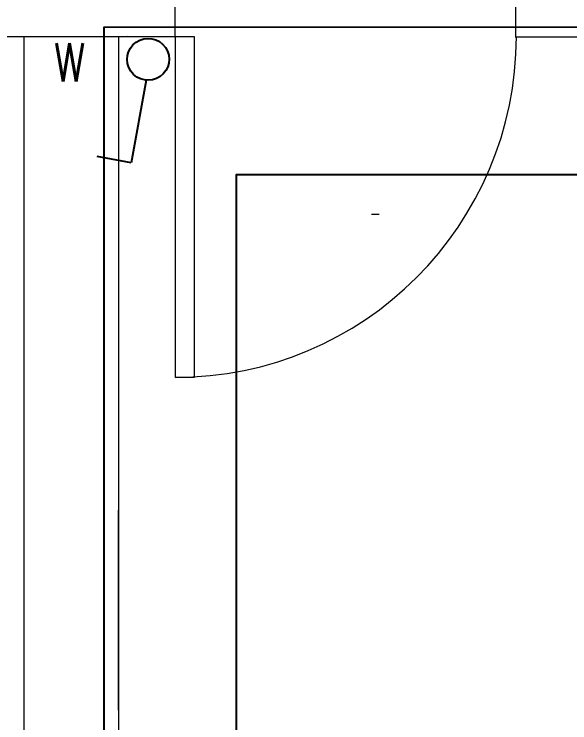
# Model space of a CAD drawing. Header units: inches. Extents: x 0 to 46333, y 12439 to 30520.
# Drawn here: x 15500 to 16967, y 17530 to 19401 of the extents above; entities that cross this region are included whole.
import ezdxf
from ezdxf.enums import TextEntityAlignment as Align

# ---------------------------------------------------------------- set-up
doc = ezdxf.new("R2010")
doc.units = ezdxf.units.IN
doc.header["$MEASUREMENT"] = 0
doc.layers.add('DLX_FL1_CONT', color=7, linetype='Continuous', true_color=0x969696)
for name, color, linetype, lineweight in [('DOOR', 2, 'Continuous', 0), ('E-LT-SW', 7, 'Continuous', 25), ('FLOOR', 3, 'Continuous', 0), ('TEXT', 2, 'Continuous', 0), ('WALL', 7, 'Continuous', 0), ('WC', 2, 'Continuous', 0)]:
    doc.layers.add(name, color=color, linetype=linetype, lineweight=lineweight)
doc.layers.add('Socket', color=170, linetype='Continuous')
doc.layers.add('v.p', color=7, linetype='Continuous')
doc.styles.add('ROMDIM', font='romans.shx', dxfattribs={"width": 0.65})

# ---------------------------------------------------------------- blocks, each defined once
blk = doc.blocks.new('first floor civil')
at = {"layer": 'DOOR', "color": 9}
blk.add_line((599158.1, 124768.1), (599178.1, 124768.1), dxfattribs=at)
blk.add_lwpolyline([(598640.6, 125237.3), (598690.6, 125237.3), (598690.6, 124337.3), (598640.6, 124337.3)], close=True, dxfattribs=at)
blk.add_arc((598640.6, 125237.3), 900, 270, 0, dxfattribs=at)
at = {"layer": 'FLOOR', "color": 9}
blk.add_line((599539.4, 125238.4), (599539.3, 125238.4), dxfattribs=at)
at = {"layer": 'WALL', "color": 9}
for p, q in [((598640.4, 125235), (598640.6, 125489.2)), ((599539.3, 125235), (599539.4, 125489.2)), ((595539.2, 125237.5), (598640.4, 125236.9)), ((598240.5, 125237), (598240.5, 121515.7)), ((598490.5, 125237), (598490.5, 121515.7)), ((598515.3, 125239), (598515.3, 125239)), ((599539.3, 125236.8), (602240.5, 125236.3))]:
    blk.add_line(p, q, dxfattribs=at)
at = {"layer": 'WC', "color": 9}
blk.add_line((598490.5, 123459.2), (598490.5, 123987.2), dxfattribs=at)
blk = doc.blocks.new('SW01')
at = {"layer": 'E-LT-SW', "color": 7}
for p, q in [((41, 113.2), (222, 294.2)), ((222, 294.2), (296.4, 219.7))]:
    blk.add_line(p, q, dxfattribs=at)
blk.add_circle((0, 64), 64, dxfattribs=at)

msp = doc.modelspace()

# ---------------------------------------------------------------- linework, layer by layer
at = {"layer": 'DLX_FL1_CONT'}
for points in [[(15736.6, 19366.6, 0), (15736.6, 17391.4, 0)], [(19495.4, 19365.9, 0), (15736.6, 19366.6, 0)]]:
    msp.add_polyline3d(points, dxfattribs=at)
at = {"layer": 'Socket'}
msp.add_lwpolyline([(16087.1, 16032.5), (16087.1, 18978), (17823.6, 18978)], dxfattribs=at)

# ---------------------------------------------------------------- block references
at = {"layer": 'E-LT-SW', "xscale": 0.8650601911002301, "yscale": 0.8650601342922073, "zscale": 0.8650601323381149, "rotation": 214.6328205653798}
msp.add_blockref('SW01', (15822.2, 19327.4), dxfattribs=at)
at = {"layer": 'v.p', "color": 1, "linetype": 'Continuous'}
msp.add_blockref('first floor civil', (-582715.1, -105895.1), dxfattribs=at)

# ---------------------------------------------------------------- texts
at = {"layer": 'TEXT', "color": 2, "style": 'ROMDIM', "width": 0.8}
msp.add_text('W', height=101, dxfattribs=at).set_placement((15646.4, 19274.1), align=Align.MIDDLE)

doc.saveas('drawing.dxf')
